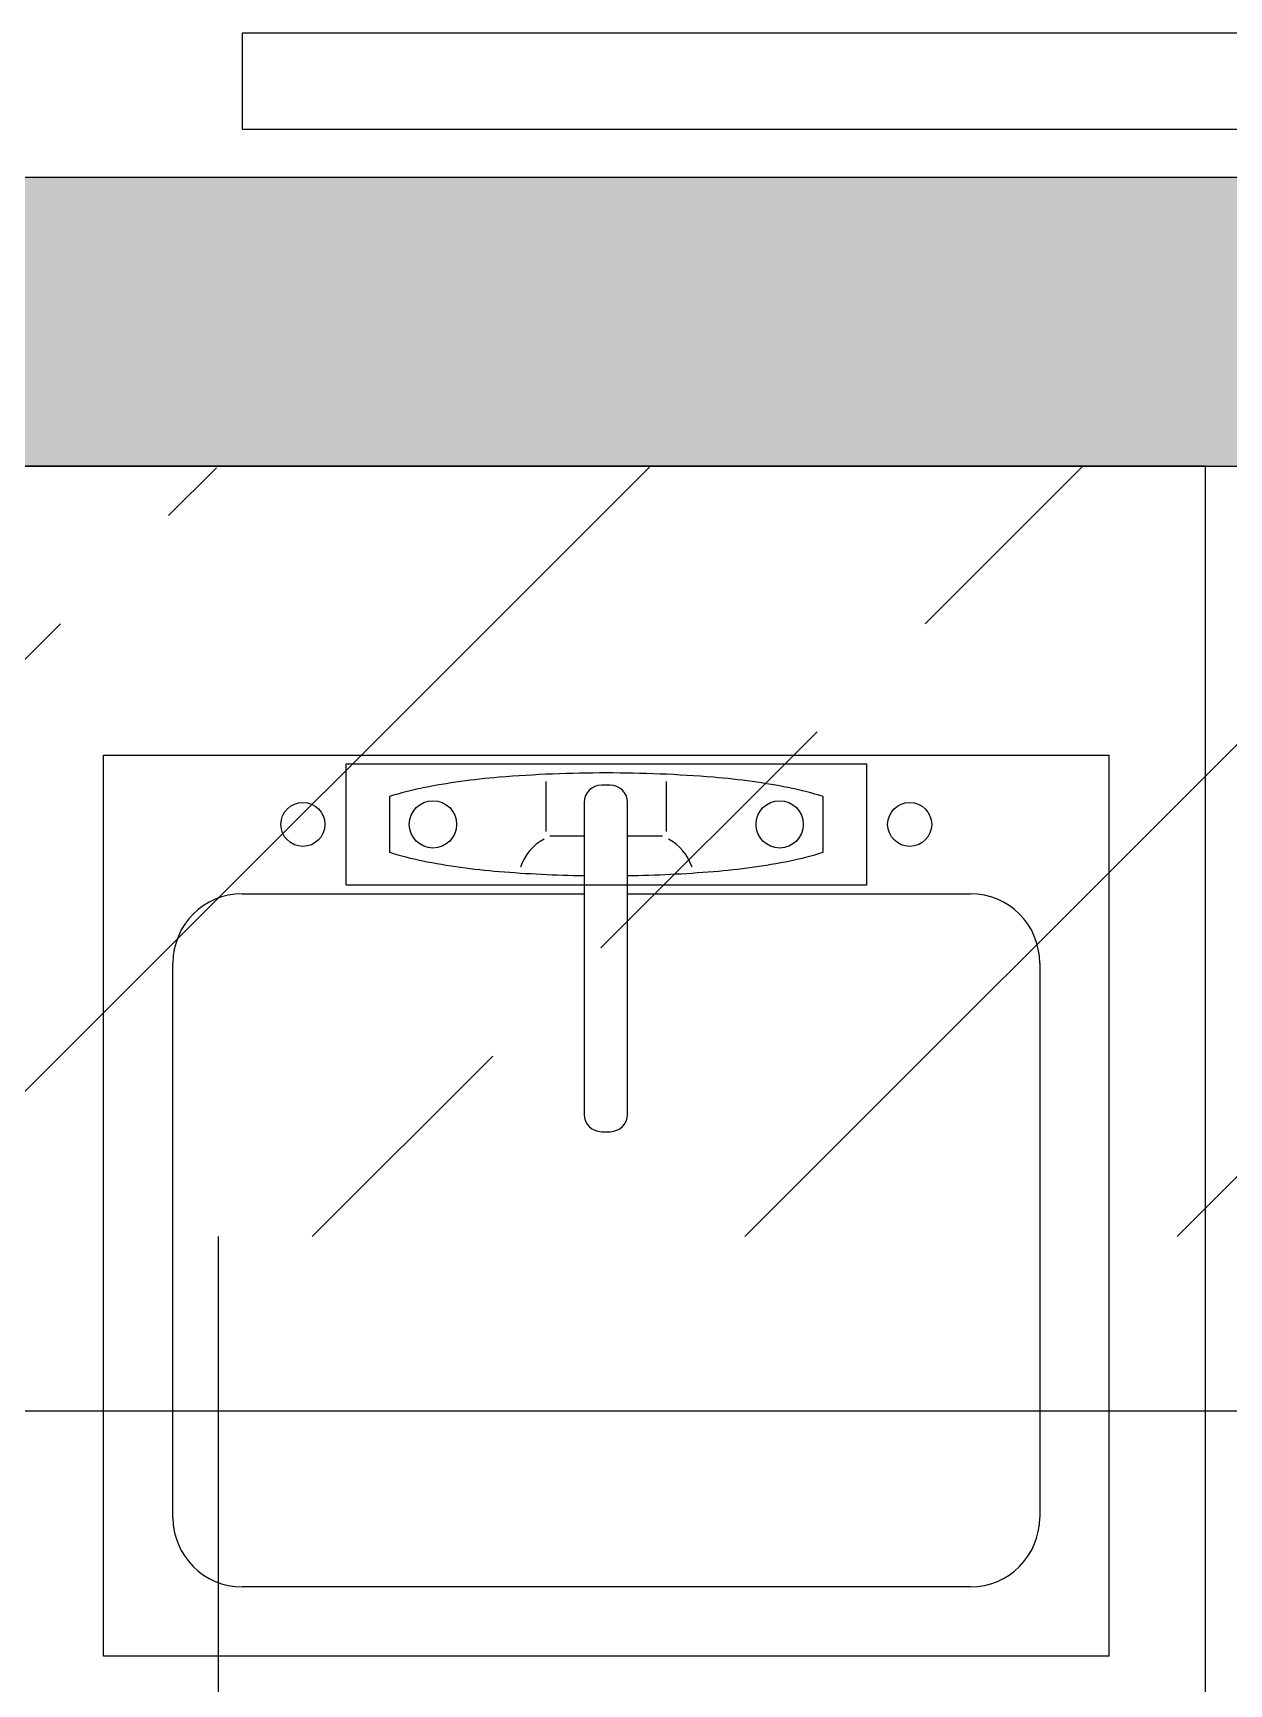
# Model space of a CAD drawing. Header units: millimetres. Extents: x -92759 to 184353, y -15225 to 86714.
# Drawn here: x 60092 to 60713, y 49159 to 50016 of the extents above; entities that cross this region are included whole.
import ezdxf

# ---------------------------------------------------------------- set-up
doc = ezdxf.new("R2010")
doc.units = ezdxf.units.MM
for name, color, linetype in [('0-1', 9, 'Continuous'), ('A-_DOOR----_E', 8, 'Continuous'), ('A-_SANIFIXR_E', 8, 'Continuous'), ('A-_WALL----_H-1', 9, 'Continuous'), ('A-_WALLPRTN_E', 8, 'Continuous'), ('A-PATT-CONC', 8, 'Continuous'), ('M-_SANIFIXR_E', 9, 'Continuous')]:
    doc.layers.add(name, color=color, linetype=linetype)
doc.layers.add('A-_FURN--1', color=7, linetype='Continuous', true_color=0xaaaaaa)
doc.layers.add('HFI 9MM FPB', color=94, linetype='Continuous', lineweight=5)

# ---------------------------------------------------------------- blocks, each defined once
blk = doc.blocks.new('One-Pane_Sliding_Door_4854 - B8-SD04 1100x2200-10511346-BLK8_RHH_2ND STOREY PLAN')
at = {"layer": 'A-_DOOR----_E'}
for p, q in [((-550, 150), (-1650, 150)), ((-1650, 150), (-1650, 100)), ((-550, 100), (-550, 150)), ((-1650, 100), (-550, 100))]:
    blk.add_line(p, q, dxfattribs=at)
blk = doc.blocks.new('1599_FURN_RHH_BLK8 _NEW__2ND STY_dwg-10261561-BLK8_RHH_2ND STOREY PLAN')
at = {"layer": 'A-_FURN--1', "flags": 128}
blk.add_lwpolyline([(-29599.78, -29550.1), (-31499.78, -29550.1), (-31499.78, -34550.1), (-29599.78, -34550.1), (-29599.78, -33850.1), (-30799.78, -33850.1), (-30799.78, -30250.1), (-29599.78, -30250.1)], close=True, dxfattribs=at)
at = {"layer": 'A-_SANIFIXR_E'}
for p, q in [((-30171.78, -30168.1), (-30171.78, -29700.1)), ((-30171.78, -29700.1), (-29649.78, -29700.1)), ((-29649.78, -30168.1), (-29649.78, -29700.1)), ((-30045.78, -29704.6), (-29775.78, -29704.6)), ((-30045.78, -29767.6), (-30045.78, -29704.6)), ((-29775.78, -29704.6), (-29775.78, -29767.6)), ((-29942, -29739.79), (-29942, -29713.89)), ((-29908.82, -29715.69), (-29913.32, -29715.69)), ((-29879.56, -29739.79), (-29879.56, -29713.89)), ((-30023.28, -29721.65), (-30023.28, -29750.55)), ((-29922.32, -29724.69), (-29922.32, -29886.69)), ((-29899.82, -29886.69), (-29899.82, -29724.69)), ((-29798.28, -29750.55), (-29798.28, -29721.65)), ((-29922.55, -29742.24), (-29940.03, -29742.24)), ((-29881.53, -29742.24), (-29899.82, -29742.24)), ((-29775.78, -29767.6), (-30045.78, -29767.6)), ((-30099.78, -29772.1), (-29922.32, -29772.1)), ((-29899.82, -29772.1), (-29721.78, -29772.1)), ((-30135.78, -30096.1), (-30135.78, -29808.1)), ((-29685.78, -29808.1), (-29685.78, -30096.1)), ((-29913.32, -29895.69), (-29908.82, -29895.69)), ((-29721.78, -30132.1), (-30099.78, -30132.1)), ((-29649.78, -30168.1), (-30171.78, -30168.1))]:
    blk.add_line(p, q, dxfattribs=at)
for centre, radius in [((-30068.28, -29736.1), 11.44), ((-30000.78, -29736.1), 12.28), ((-29820.78, -29736.1), 12.28), ((-29753.28, -29736.1), 11.44)]:
    blk.add_circle(centre, radius, dxfattribs=at)
for centre, radius, start, end in [((-29910.78, -30390.89), 681.51, 90, 94.68764), ((-29910.78, -30390.89), 681.51, 85.31236, 90), ((-29977.61, -29861.83), 147.43, 101.19751, 108.04567), ((-29937.58, -30064.03), 353.56, 94.68764, 101.19751), ((-29913.32, -29724.69), 9, 90, 180), ((-29908.82, -29724.69), 9, 0, 90), ((-29883.98, -30064.03), 353.56, 78.80249, 85.31236), ((-29843.95, -29861.83), 147.43, 71.95433, 78.80249), ((-29930.81, -29766.32), 25.72, 118.44135, 161.98534), ((-29890.75, -29766.32), 25.72, 18.01466, 61.55865), ((-29977.61, -29610.37), 147.43, 251.95433, 258.80249), ((-29843.95, -29610.37), 147.43, 281.19751, 288.04567), ((-29937.58, -29408.17), 353.56, 258.80249, 265.31236), ((-29910.78, -29081.31), 681.51, 265.31236, 269.02956), ((-29910.78, -29081.31), 681.51, 270.92126, 274.68764), ((-29883.98, -29408.17), 353.56, 274.68764, 281.19751), ((-30099.78, -29808.1), 36, 90, 180), ((-29721.78, -29808.1), 36, 0, 90), ((-29913.32, -29886.69), 9, 180, 270), ((-29908.82, -29886.69), 9, 270, 0), ((-30099.78, -30096.1), 36, 180, 270), ((-29721.78, -30096.1), 36, 270, 0)]:
    blk.add_arc(centre, radius, start, end, dxfattribs=at)
blk = doc.blocks.new('A$C3019c3af')
at = {"layer": 'A-_WALL----_H-1'}
h = blk.add_hatch(dxfattribs=at)
h.set_pattern_fill('FP_8', color=256, style=0, pattern_type=2)
h.set_pattern_definition([(0, (-11670.95, 40338.29), (609.6, 152.4), [50.292, -406.908, 50.292, -406.908, -2438.4]), (0, (-11670.95, 40338.29), (609.6, 152.4), [-914.4, 50.292, -864.108, 50.292, -406.908, -1066.8]), (0, (-11670.95, 40338.29), (609.6, 152.4), [-2286, 50.292, -254.508, 50.292, -711.708]), (120, (-11442.35, 40414.49), (-436.7823, 451.7291), [50.292, -406.908, 50.292, -406.908, -2438.4]), (120, (-11442.35, 40414.49), (-436.7823, 451.7291), [-914.4, 50.292, -864.108, 50.292, -406.908, -1066.8]), (120, (-11442.35, 40414.49), (-436.7823, 451.7291), [-2286, 50.292, -254.508, 50.292, -711.708]), (240, (-11366.15, 40719.29), (-172.8177, -604.1291), [50.292, -406.908, 50.292, -406.908, -2438.4]), (240, (-11366.15, 40719.29), (-172.8177, -604.1291), [-914.4, 50.292, -864.108, 50.292, -406.908, -1066.8]), (240, (-11366.15, 40719.29), (-172.8177, -604.1291), [-2286, 50.292, -254.508, 50.292, -711.708])])
h.paths.add_polyline_path([(-3650, 17050), (-3650, 17200), (-6400, 17200), (-6400, 17050), (-3750, 17050)])
h.paths.add_polyline_path([(-25250, 17050), (-25250, 17200), (-27900, 17200), (-27900, 17050), (-27750, 17050)])
h.paths.add_polyline_path([(-23900, 17050), (-21400, 17050), (-21400, 17200), (-24150, 17200), (-24150, 17050), (-24050, 17050)])
h.paths.add_polyline_path([(-2550, 17050), (-50, 17050), (-50, 17200), (-2550, 17200), (-2550, 17125)])
h.paths.add_polyline_path([(-18850, 17050), (-8950, 17050), (-8950, 17200), (-18850, 17200), (-18850, 17125)])
h.paths.add_polyline_path([(-7750, 17050), (-7500, 17050), (-7500, 17200), (-7850, 17200), (-7850, 17050)])
h.paths.add_polyline_path([(-20300, 17050), (-19950, 17050), (-19950, 17200), (-20300, 17200), (-20300, 17125)])
at = {"layer": 'A-_WALLPRTN_E'}
for p, q in [((-21400, 17200), (-24150, 17200)), ((-23900, 17050), (-21400, 17050))]:
    blk.add_line(p, q, dxfattribs=at)
at = {"layer": 'M-_SANIFIXR_E'}
for p, q in [((-22572, 16432), (-22572, 16900)), ((-22572, 16900), (-22050, 16900)), ((-22050, 16432), (-22050, 16900)), ((-22446, 16895.5), (-22176, 16895.5)), ((-22446, 16832.5), (-22446, 16895.5)), ((-22176, 16895.5), (-22176, 16832.5)), ((-22342.22, 16860.31), (-22342.22, 16886.21)), ((-22309.04, 16884.41), (-22313.54, 16884.41)), ((-22279.78, 16860.31), (-22279.78, 16886.21)), ((-22423.5, 16878.45), (-22423.5, 16849.55)), ((-22322.54, 16875.41), (-22322.54, 16713.41)), ((-22300.04, 16713.41), (-22300.04, 16875.41)), ((-22198.5, 16849.55), (-22198.5, 16878.45)), ((-22322.77, 16857.86), (-22340.25, 16857.86)), ((-22281.75, 16857.86), (-22300.04, 16857.86)), ((-22176, 16832.5), (-22446, 16832.5)), ((-22500, 16828), (-22322.54, 16828)), ((-22300.04, 16828), (-22122, 16828)), ((-22536, 16504), (-22536, 16792)), ((-22086, 16792), (-22086, 16504)), ((-22313.54, 16704.41), (-22309.04, 16704.41)), ((-22122, 16468), (-22500, 16468)), ((-22050, 16432), (-22572, 16432))]:
    blk.add_line(p, q, dxfattribs=at)
for centre, radius in [((-22468.5, 16864), 11.44), ((-22401, 16864), 12.28), ((-22221, 16864), 12.28), ((-22153.5, 16864), 11.44)]:
    blk.add_circle(centre, radius, dxfattribs=at)
for centre, radius, start, end in [((-22377.83, 16738.27), 147.43, 101.19751, 108.04567), ((-22337.8, 16536.07), 353.56, 94.68764, 101.19751), ((-22311, 16209.21), 681.51, 90, 94.68764), ((-22313.54, 16875.41), 9, 90, 180), ((-22311, 16209.21), 681.51, 85.31236, 90), ((-22309.04, 16875.41), 9, 0, 90), ((-22284.2, 16536.07), 353.56, 78.80249, 85.31236), ((-22244.17, 16738.27), 147.43, 71.95433, 78.80249), ((-22377.83, 16989.73), 147.43, 251.95433, 258.80249), ((-22331.03, 16833.78), 25.72, 118.44135, 161.98534), ((-22290.97, 16833.78), 25.72, 18.01466, 61.55865), ((-22244.17, 16989.73), 147.43, 281.19751, 288.04567), ((-22337.8, 17191.93), 353.56, 258.80249, 265.31236), ((-22284.2, 17191.93), 353.56, 274.68764, 281.19751), ((-22311, 17518.79), 681.51, 265.31236, 269.02956), ((-22311, 17518.79), 681.51, 270.92126, 274.68764), ((-22500, 16792), 36, 90, 180), ((-22122, 16792), 36, 0, 90), ((-22313.54, 16713.41), 9, 180, 270), ((-22309.04, 16713.41), 9, 270, 0), ((-22500, 16504), 36, 180, 270), ((-22122, 16504), 36, 270, 0)]:
    blk.add_arc(centre, radius, start, end, dxfattribs=at)
at = {"layer": 'A-_DOOR----_E'}
blk.add_blockref('One-Pane_Sliding_Door_4854 - B8-SD04 1100x2200-10511346-BLK8_RHH_2ND STOREY PLAN', (-20850, 17125), dxfattribs=at)
at = {"layer": 'M-_SANIFIXR_E'}
blk.add_blockref('1599_FURN_RHH_BLK8 _NEW__2ND STY_dwg-10261561-BLK8_RHH_2ND STOREY PLAN', (7599.78, 46600.1), dxfattribs=at)
blk = doc.blocks.new('RCP_B8L2')
at = {"layer": 'A-PATT-CONC'}
h = blk.add_hatch(dxfattribs=at)
h.set_pattern_fill('ANSI37', color=256, scale=189, angle=45)
h.set_pattern_definition([(90, (-390468.07, -170927.3), (-600.075, 0), []), (180, (-390468.07, -170927.3), (-6e-14, -600.075), [])])
h.paths.add_polyline_path([(-393468.07, -170927.3), (-390468.07, -170927.3), (-390468.07, -175127.3), (-393468.07, -175127.3)])
at = {"layer": 'HFI 9MM FPB'}
h = blk.add_hatch(dxfattribs=at)
h.set_pattern_fill('ANSI33', color=256, scale=50)
h.set_pattern_definition([(45, (-581589.02, -147239), (-224.5064, 224.5064), []), (45, (-581364.5, -147239), (-224.5064, 224.5064), [158.75, -79.375])])
h.paths.add_polyline_path([(-393468.07, -170927.3), (-390468.07, -170927.3), (-390468.07, -175127.3), (-393468.07, -175127.3)], flags=16)
h.paths.add_polyline_path([(-393818.07, -170530.43), (-390118.07, -170524.18), (-390118.07, -175524.18), (-393818.07, -175530.43)])

msp = doc.modelspace()

# ---------------------------------------------------------------- block references
at = {"layer": '0-1'}
msp.add_blockref('A$C3019c3af', (82701.06, 32741.24), dxfattribs=at)
at = {"layer": 'A-PATT-CONC'}
msp.add_blockref('RCP_B8L2', (452619.12, 220318.54), dxfattribs=at)

doc.saveas('drawing.dxf')
